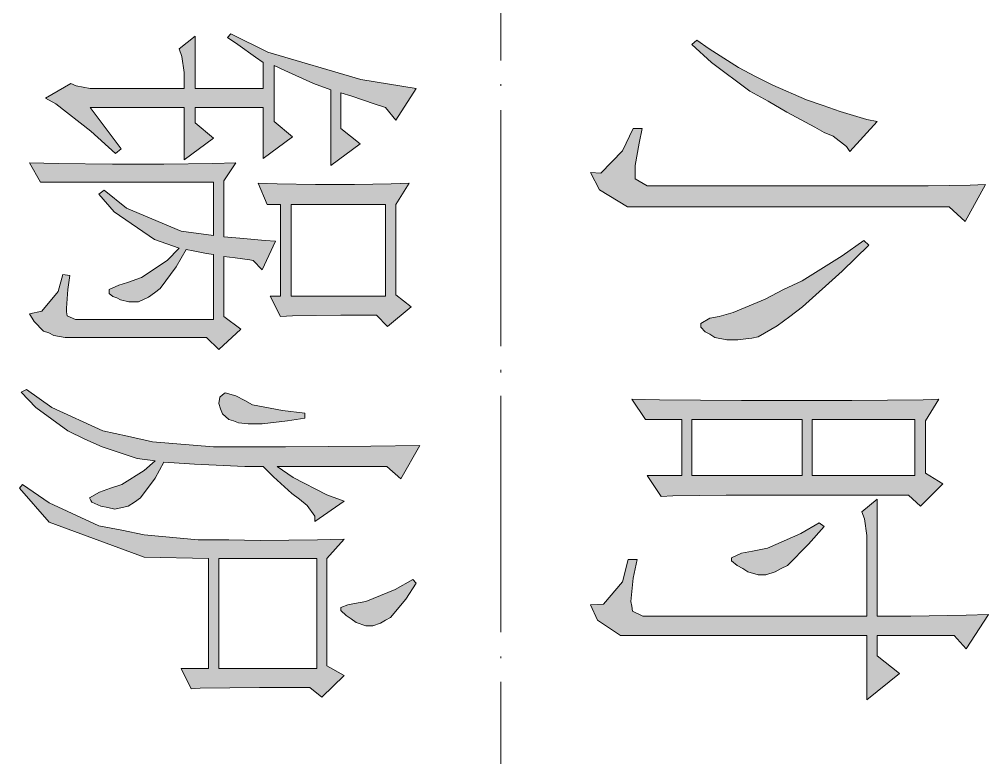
# Model space of a CAD drawing. Header units: millimetres. Extents: x 117 to 78452272, y 10 to 169749766.
# Drawn here: x 78438838 to 78439494, y 169690963 to 169691463 of the extents above; entities that cross this region are included whole.
import ezdxf

# ---------------------------------------------------------------- set-up
doc = ezdxf.new("R2010")
doc.units = ezdxf.units.MM

msp = doc.modelspace()

# ---------------------------------------------------------------- hatches: boundary and pattern name
h = msp.add_hatch(color=0)
h.dxf.hatch_style = 2
h.paths.add_polyline_path([(78438886.067, 169691403.409), (78438907.182, 169691375.4), (78438903.303, 169691372.383), (78438886.498, 169691387.465), (78438862.797, 169691405.995), (78438855.902, 169691409.873), (78438873.139, 169691419.784), (78438876.586, 169691418.06), (78438886.067, 169691416.337), (78438891.669, 169691416.337), (78438949.842, 169691416.337), (78438949.842, 169691421.077), (78438949.842, 169691427.11), (78438948.119, 169691437.883), (78438946.395, 169691443.054), (78438957.168, 169691451.672), (78438957.168, 169691416.337), (78439003.276, 169691416.337), (78439003.276, 169691434.004), (78438998.105, 169691437.452), (78438986.04, 169691446.07), (78438979.145, 169691450.81), (78438981.299, 169691453.396), (78439006.293, 169691440.899), (78439069.207, 169691422.37), (78439106.696, 169691416.337), (78439092.907, 169691394.791), (78439086.012, 169691403.409), (78439078.256, 169691405.995), (78439063.174, 169691411.166), (78439055.848, 169691413.32), (78439055.848, 169691389.189), (78439068.776, 169691378.847), (78439048.954, 169691364.196), (78439048.954, 169691415.475), (78439037.319, 169691419.784), (78439017.927, 169691428.402), (78439010.602, 169691431.85), (78439010.602, 169691393.929), (78439023.098, 169691383.587), (78439003.276, 169691368.936), (78439003.276, 169691403.409), (78438957.168, 169691403.409), (78438957.168, 169691393.067), (78438969.665, 169691382.725), (78438949.842, 169691368.074), (78438949.842, 169691403.409)])
h = msp.add_hatch(color=0)
h.dxf.hatch_style = 2
h.paths.add_polyline_path([(78439418.681, 169691393.929), (78439400.151, 169691373.676), (78439397.997, 169691377.123), (78439388.947, 169691384.018), (78439382.914, 169691386.603), (78439376.451, 169691390.051), (78439357.49, 169691400.393), (78439344.994, 169691407.718), (78439332.497, 169691414.613), (78439306.642, 169691434.004), (78439293.284, 169691446.07), (78439296.731, 169691449.086), (78439304.919, 169691443.054), (78439324.741, 169691430.557), (78439336.375, 169691424.524), (78439348.01, 169691418.491), (78439370.849, 169691408.58), (78439382.053, 169691404.702), (78439393.687, 169691400.824), (78439411.786, 169691395.222)])
h = msp.add_hatch(color=0)
h.dxf.hatch_style = 2
h.paths.add_polyline_path([(78439435.055, 169691350.406), (78439453.154, 169691350.406), (78439481.595, 169691350.837), (78439491.937, 169691351.268), (78439478.147, 169691326.275), (78439467.374, 169691336.186), (78439263.119, 169691336.186), (78439249.761, 169691336.186), (78439230.801, 169691347.821), (78439224.768, 169691359.456), (78439231.662, 169691359.025), (78439246.314, 169691374.107), (78439253.639, 169691389.189), (78439259.672, 169691389.189), (78439257.518, 169691379.278), (78439254.932, 169691364.196), (78439254.932, 169691359.456), (78439254.932, 169691355.146), (78439263.119, 169691350.406), (78439271.307, 169691350.406)])
h = msp.add_hatch(color=0)
h.dxf.hatch_style = 2
h.paths.add_polyline_path([(78439011.464, 169691312.917), (78439002.414, 169691293.525), (78438996.382, 169691299.989), (78438994.227, 169691300.42), (78438984.316, 169691301.713), (78438976.559, 169691302.574), (78438976.559, 169691262.068), (78438988.194, 169691253.45), (78438973.112, 169691239.661), (78438964.925, 169691247.848), (78438873.139, 169691247.848), (78438869.261, 169691247.848), (78438861.504, 169691249.141), (78438858.057, 169691250.864), (78438854.61, 169691252.157), (78438848.146, 169691258.621), (78438845.13, 169691263.792), (78438853.317, 169691265.516), (78438864.521, 169691278.874), (78438867.537, 169691290.509), (78438872.277, 169691289.647), (78438870.985, 169691280.167), (78438870.123, 169691267.67), (78438870.123, 169691265.085), (78438870.554, 169691262.499), (78438876.156, 169691259.914), (78438881.327, 169691259.914), (78438969.665, 169691259.914), (78438969.665, 169691303.867), (78438964.925, 169691304.729), (78438955.875, 169691306.453), (78438951.135, 169691307.315), (78438944.241, 169691295.68), (78438933.468, 169691281.029), (78438929.589, 169691278.012), (78438925.711, 169691274.996), (78438918.816, 169691271.979), (78438914.938, 169691271.979), (78438912.353, 169691271.979), (78438906.751, 169691273.272), (78438904.165, 169691274.565), (78438901.58, 169691275.427), (78438898.994, 169691277.581), (78438898.994, 169691280.167), (78438905.458, 169691283.183), (78438911.491, 169691284.907), (78438920.971, 169691288.354), (78438938.208, 169691299.989), (78438946.395, 169691308.176), (78438929.589, 169691314.209), (78438902.442, 169691332.739), (78438892.099, 169691344.804), (78438895.547, 169691347.39), (78438910.629, 169691335.324), (78438947.688, 169691319.811), (78438969.665, 169691316.795), (78438969.665, 169691352.992), (78438852.455, 169691352.992), (78438845.13, 169691365.919), (78438864.521, 169691365.488), (78438901.149, 169691365.058), (78438918.385, 169691365.058), (78438936.053, 169691365.058), (78438969.234, 169691365.488), (78438984.747, 169691365.919), (78438976.559, 169691353.854), (78438976.559, 169691315.933), (78438987.332, 169691315.071), (78439004.569, 169691313.347)])
h = msp.add_hatch(color=0)
h.paths.add_polyline_path([(78439014.911, 169691275.858), (78439014.911, 169691337.91), (78439005.862, 169691337.91), (78438999.829, 169691352.13), (78439012.756, 169691351.699), (78439038.611, 169691351.268), (78439051.539, 169691351.268), (78439064.897, 169691351.268), (78439089.891, 169691351.699), (78439101.956, 169691352.13), (78439092.907, 169691337.91), (78439092.907, 169691276.719), (78439103.249, 169691268.532), (78439087.305, 169691255.174), (78439079.98, 169691262.93), (78439055.848, 169691262.93), (78439023.098, 169691262.499), (78439014.911, 169691262.068), (78439008.016, 169691275.858)])
h.paths.add_polyline_path([(78439086.012, 169691337.91), (78439022.237, 169691337.91), (78439022.237, 169691275.858), (78439086.012, 169691275.858)])
h = msp.add_hatch(color=0)
h.dxf.hatch_style = 2
h.paths.add_polyline_path([(78439413.079, 169691310.331), (78439394.98, 169691292.663), (78439368.263, 169691268.532), (78439359.645, 169691262.068), (78439351.027, 169691255.605), (78439338.099, 169691248.279), (78439333.79, 169691247.417), (78439329.912, 169691246.986), (78439324.31, 169691246.124), (78439322.586, 169691246.124), (78439316.984, 169691246.124), (78439308.797, 169691247.848), (78439305.349, 169691250.003), (78439302.333, 169691251.726), (78439299.316, 169691254.743), (78439299.316, 169691257.328), (78439305.349, 169691260.776), (78439311.813, 169691262.068), (78439321.293, 169691264.654), (78439342.839, 169691273.703), (78439355.336, 169691280.167), (78439367.832, 169691286.2), (78439394.98, 169691303.005), (78439409.631, 169691313.347)])
h = msp.add_hatch(color=0)
h.dxf.hatch_style = 2
h.paths.add_polyline_path([(78439109.282, 169691174.592), (78439096.354, 169691152.184), (78439086.874, 169691160.372), (78439012.756, 169691160.372), (78439023.529, 169691153.046), (78439046.368, 169691141.411), (78439058.003, 169691137.102), (78439038.181, 169691123.313), (78439038.181, 169691126.76), (78439033.01, 169691134.086), (78439027.838, 169691138.395), (78439022.667, 169691142.273), (78439010.171, 169691153.477), (78439003.276, 169691160.372), (78438990.78, 169691160.372), (78438956.737, 169691162.095), (78438936.053, 169691163.388), (78438930.02, 169691152.615), (78438920.109, 169691139.257), (78438916.231, 169691136.24), (78438911.922, 169691133.655), (78438902.872, 169691131.5), (78438898.132, 169691132.793), (78438893.392, 169691133.655), (78438887.359, 169691136.24), (78438886.498, 169691137.533), (78438885.636, 169691139.257), (78438892.53, 169691143.135), (78438899.856, 169691145.721), (78438907.612, 169691148.306), (78438922.695, 169691157.786), (78438930.02, 169691164.25), (78438917.955, 169691165.974), (78438894.254, 169691173.73), (78438882.619, 169691178.901), (78438870.985, 169691184.503), (78438849.439, 169691200.447), (78438839.528, 169691210.789), (78438842.975, 169691212.513), (78438860.212, 169691200.447), (78438894.685, 169691184.503), (78438911.491, 169691181.056), (78438928.297, 169691177.178), (78438969.665, 169691173.73), (78438994.227, 169691173.73), (78439018.358, 169691173.73), (78439076.101, 169691174.161)])
h = msp.add_hatch(color=0)
h.dxf.hatch_style = 2
h.paths.add_polyline_path([(78439031.286, 169691193.121), (78439019.651, 169691191.398), (78439002.414, 169691189.243), (78438996.382, 169691189.243), (78438992.934, 169691189.243), (78438986.47, 169691190.105), (78438983.023, 169691191.398), (78438980.007, 169691192.26), (78438975.697, 169691196.138), (78438974.405, 169691199.585), (78438973.112, 169691203.033), (78438973.974, 169691207.342), (78438975.697, 169691209.065), (78438977.421, 169691210.358), (78438984.747, 169691208.204), (78438990.78, 169691205.187), (78438995.951, 169691202.171), (78439016.204, 169691198.292), (78439031.286, 169691196.569)])
h = msp.add_hatch(color=0)
h.paths.add_polyline_path([(78439344.563, 169691140.98), (78439316.553, 169691140.98), (78439280.356, 169691140.55), (78439272.6, 169691140.119), (78439263.119, 169691154.339), (78439286.389, 169691154.339), (78439286.389, 169691192.26), (78439261.827, 169691192.26), (78439252.777, 169691206.049), (78439271.307, 169691205.618), (78439326.895, 169691205.187), (78439364.385, 169691205.187), (78439401.444, 169691205.187), (78439449.707, 169691205.618), (78439460.48, 169691206.049), (78439451.43, 169691191.398), (78439451.43, 169691156.063), (78439463.065, 169691148.737), (78439447.983, 169691133.655), (78439439.796, 169691140.98)])
h.paths.add_polyline_path([(78439367.832, 169691192.26), (78439293.284, 169691192.26), (78439293.284, 169691154.339), (78439367.832, 169691154.339)])
h.paths.add_polyline_path([(78439444.105, 169691192.26), (78439374.727, 169691192.26), (78439374.727, 169691154.339), (78439444.105, 169691154.339)])
h = msp.add_hatch(color=0)
h.paths.add_polyline_path([(78438840.389, 169691148.306), (78438858.488, 169691135.809), (78438892.099, 169691120.296), (78438907.612, 169691117.28), (78438922.695, 169691114.264), (78438959.323, 169691110.816), (78438980.007, 169691110.816), (78439001.122, 169691110.385), (78439039.904, 169691110.816), (78439058.003, 169691111.247), (78439046.368, 169691098.32), (78439046.368, 169691025.495), (78439058.003, 169691019.031), (78439042.921, 169691004.38), (78439034.733, 169691010.843), (78439000.691, 169691010.843), (78438960.615, 169691010.412), (78438954.583, 169691009.982), (78438947.688, 169691023.771), (78438966.217, 169691023.771), (78438966.217, 169691098.32), (78438922.695, 169691099.181), (78438858.488, 169691122.882), (78438838.235, 169691145.721)])
h.paths.add_polyline_path([(78439039.473, 169691098.32), (78438973.112, 169691098.32), (78438973.112, 169691023.771), (78439039.473, 169691023.771)])
h = msp.add_hatch(color=0)
h.dxf.hatch_style = 2
h.paths.add_polyline_path([(78439418.681, 169691059.106), (78439441.519, 169691059.106), (78439479.009, 169691059.968), (78439494.091, 169691060.399), (78439479.009, 169691037.129), (78439470.822, 169691046.179), (78439418.681, 169691046.179), (78439418.681, 169691032.389), (78439433.763, 169691020.324), (78439411.786, 169691002.656), (78439411.786, 169691046.179), (78439256.225, 169691046.179), (78439245.021, 169691046.179), (78439229.508, 169691056.521), (78439224.768, 169691066.863), (78439233.386, 169691067.294), (78439246.314, 169691082.376), (78439250.192, 169691097.458), (78439256.225, 169691097.458), (78439253.639, 169691084.961), (78439251.916, 169691069.017), (78439252.777, 169691066.001), (78439253.208, 169691062.553), (78439260.103, 169691059.106), (78439266.567, 169691059.106), (78439411.786, 169691059.106), (78439411.786, 169691107.8), (78439411.786, 169691113.833), (78439410.062, 169691125.037), (78439408.339, 169691129.777), (78439418.681, 169691138.395)])
h = msp.add_hatch(color=0)
h.dxf.hatch_style = 2
h.paths.add_polyline_path([(78439382.914, 169691119.866), (78439372.142, 169691107.8), (78439357.921, 169691093.58), (78439353.612, 169691091.425), (78439349.734, 169691089.27), (78439343.27, 169691087.116), (78439341.116, 169691087.116), (78439338.099, 169691087.116), (78439331.204, 169691089.27), (78439327.757, 169691091.425), (78439323.879, 169691093.58), (78439320.001, 169691096.596), (78439320.001, 169691098.75), (78439326.895, 169691101.767), (78439334.221, 169691103.06), (78439344.563, 169691105.214), (78439366.971, 169691115.125), (78439379.467, 169691122.451)])
h = msp.add_hatch(color=0)
h.dxf.hatch_style = 2
h.paths.add_polyline_path([(78439106.696, 169691081.514), (78439099.802, 169691070.741), (78439089.46, 169691058.244), (78439086.012, 169691056.521), (78439082.565, 169691054.366), (78439077.394, 169691052.642), (78439075.67, 169691052.642), (78439072.654, 169691052.642), (78439066.19, 169691054.797), (78439062.743, 169691057.382), (78439059.295, 169691059.537), (78439055.848, 169691062.984), (78439055.848, 169691065.139), (78439060.588, 169691066.863), (78439064.897, 169691067.724), (78439072.654, 169691069.017), (78439092.476, 169691077.205), (78439104.542, 169691084.099)])

# ---------------------------------------------------------------- linework, layer by layer
at = {"color": 0, "lineweight": 0}
for points in [[(78439164.008, 169691595.598), (78439164.008, 169691435.297)], [(78439164.008, 169691419.353), (78439164.008, 169691418.06)], [(78439164.008, 169691401.686), (78439164.008, 169691241.815)], [(78439164.008, 169691225.871), (78439164.008, 169691224.148)], [(78439164.008, 169691208.204), (78439164.008, 169691048.333)], [(78439164.008, 169691031.958), (78439164.008, 169691030.666)], [(78439164.008, 169691014.722), (78439164.008, 169690854.42)]]:
    msp.add_lwpolyline(points, dxfattribs=at)
for points in [[(78438886.067, 169691403.409), (78438907.182, 169691375.4), (78438903.303, 169691372.383), (78438886.498, 169691387.465), (78438862.797, 169691405.995), (78438855.902, 169691409.873), (78438873.139, 169691419.784), (78438876.586, 169691418.06), (78438886.067, 169691416.337), (78438891.669, 169691416.337), (78438949.842, 169691416.337), (78438949.842, 169691421.077), (78438949.842, 169691427.11), (78438948.119, 169691437.883), (78438946.395, 169691443.054), (78438957.168, 169691451.672), (78438957.168, 169691416.337), (78439003.276, 169691416.337), (78439003.276, 169691434.004), (78438998.105, 169691437.452), (78438986.04, 169691446.07), (78438979.145, 169691450.81), (78438981.299, 169691453.396), (78439006.293, 169691440.899), (78439069.207, 169691422.37), (78439106.696, 169691416.337), (78439092.907, 169691394.791), (78439086.012, 169691403.409), (78439078.256, 169691405.995), (78439063.174, 169691411.166), (78439055.848, 169691413.32), (78439055.848, 169691389.189), (78439068.776, 169691378.847), (78439048.954, 169691364.196), (78439048.954, 169691415.475), (78439037.319, 169691419.784), (78439017.927, 169691428.402), (78439010.602, 169691431.85), (78439010.602, 169691393.929), (78439023.098, 169691383.587), (78439003.276, 169691368.936), (78439003.276, 169691403.409), (78438957.168, 169691403.409), (78438957.168, 169691393.067), (78438969.665, 169691382.725), (78438949.842, 169691368.074), (78438949.842, 169691403.409)], [(78439418.681, 169691393.929), (78439400.151, 169691373.676), (78439397.997, 169691377.123), (78439388.947, 169691384.018), (78439382.914, 169691386.603), (78439376.451, 169691390.051), (78439357.49, 169691400.393), (78439344.994, 169691407.718), (78439332.497, 169691414.613), (78439306.642, 169691434.004), (78439293.284, 169691446.07), (78439296.731, 169691449.086), (78439304.919, 169691443.054), (78439324.741, 169691430.557), (78439336.375, 169691424.524), (78439348.01, 169691418.491), (78439370.849, 169691408.58), (78439382.053, 169691404.702), (78439393.687, 169691400.824), (78439411.786, 169691395.222)], [(78439435.055, 169691350.406), (78439453.154, 169691350.406), (78439481.595, 169691350.837), (78439491.937, 169691351.268), (78439478.147, 169691326.275), (78439467.374, 169691336.186), (78439263.119, 169691336.186), (78439249.761, 169691336.186), (78439230.801, 169691347.821), (78439224.768, 169691359.456), (78439231.662, 169691359.025), (78439246.314, 169691374.107), (78439253.639, 169691389.189), (78439259.672, 169691389.189), (78439257.518, 169691379.278), (78439254.932, 169691364.196), (78439254.932, 169691359.456), (78439254.932, 169691355.146), (78439263.119, 169691350.406), (78439271.307, 169691350.406)], [(78439011.464, 169691312.917), (78439002.414, 169691293.525), (78438996.382, 169691299.989), (78438994.227, 169691300.42), (78438984.316, 169691301.713), (78438976.559, 169691302.574), (78438976.559, 169691262.068), (78438988.194, 169691253.45), (78438973.112, 169691239.661), (78438964.925, 169691247.848), (78438873.139, 169691247.848), (78438869.261, 169691247.848), (78438861.504, 169691249.141), (78438858.057, 169691250.864), (78438854.61, 169691252.157), (78438848.146, 169691258.621), (78438845.13, 169691263.792), (78438853.317, 169691265.516), (78438864.521, 169691278.874), (78438867.537, 169691290.509), (78438872.277, 169691289.647), (78438870.985, 169691280.167), (78438870.123, 169691267.67), (78438870.123, 169691265.085), (78438870.554, 169691262.499), (78438876.156, 169691259.914), (78438881.327, 169691259.914), (78438969.665, 169691259.914), (78438969.665, 169691303.867), (78438964.925, 169691304.729), (78438955.875, 169691306.453), (78438951.135, 169691307.315), (78438944.241, 169691295.68), (78438933.468, 169691281.029), (78438929.589, 169691278.012), (78438925.711, 169691274.996), (78438918.816, 169691271.979), (78438914.938, 169691271.979), (78438912.353, 169691271.979), (78438906.751, 169691273.272), (78438904.165, 169691274.565), (78438901.58, 169691275.427), (78438898.994, 169691277.581), (78438898.994, 169691280.167), (78438905.458, 169691283.183), (78438911.491, 169691284.907), (78438920.971, 169691288.354), (78438938.208, 169691299.989), (78438946.395, 169691308.176), (78438929.589, 169691314.209), (78438902.442, 169691332.739), (78438892.099, 169691344.804), (78438895.547, 169691347.39), (78438910.629, 169691335.324), (78438947.688, 169691319.811), (78438969.665, 169691316.795), (78438969.665, 169691352.992), (78438852.455, 169691352.992), (78438845.13, 169691365.919), (78438864.521, 169691365.488), (78438901.149, 169691365.058), (78438918.385, 169691365.058), (78438936.053, 169691365.058), (78438969.234, 169691365.488), (78438984.747, 169691365.919), (78438976.559, 169691353.854), (78438976.559, 169691315.933), (78438987.332, 169691315.071), (78439004.569, 169691313.347)], [(78439014.911, 169691275.858), (78439014.911, 169691337.91), (78439005.862, 169691337.91), (78438999.829, 169691352.13), (78439012.756, 169691351.699), (78439038.611, 169691351.268), (78439051.539, 169691351.268), (78439064.897, 169691351.268), (78439089.891, 169691351.699), (78439101.956, 169691352.13), (78439092.907, 169691337.91), (78439092.907, 169691276.719), (78439103.249, 169691268.532), (78439087.305, 169691255.174), (78439079.98, 169691262.93), (78439055.848, 169691262.93), (78439023.098, 169691262.499), (78439014.911, 169691262.068), (78439008.016, 169691275.858)], [(78439086.012, 169691337.91), (78439022.237, 169691337.91), (78439022.237, 169691275.858), (78439086.012, 169691275.858)], [(78439413.079, 169691310.331), (78439394.98, 169691292.663), (78439368.263, 169691268.532), (78439359.645, 169691262.068), (78439351.027, 169691255.605), (78439338.099, 169691248.279), (78439333.79, 169691247.417), (78439329.912, 169691246.986), (78439324.31, 169691246.124), (78439322.586, 169691246.124), (78439316.984, 169691246.124), (78439308.797, 169691247.848), (78439305.349, 169691250.003), (78439302.333, 169691251.726), (78439299.316, 169691254.743), (78439299.316, 169691257.328), (78439305.349, 169691260.776), (78439311.813, 169691262.068), (78439321.293, 169691264.654), (78439342.839, 169691273.703), (78439355.336, 169691280.167), (78439367.832, 169691286.2), (78439394.98, 169691303.005), (78439409.631, 169691313.347)], [(78439109.282, 169691174.592), (78439096.354, 169691152.184), (78439086.874, 169691160.372), (78439012.756, 169691160.372), (78439023.529, 169691153.046), (78439046.368, 169691141.411), (78439058.003, 169691137.102), (78439038.181, 169691123.313), (78439038.181, 169691126.76), (78439033.01, 169691134.086), (78439027.838, 169691138.395), (78439022.667, 169691142.273), (78439010.171, 169691153.477), (78439003.276, 169691160.372), (78438990.78, 169691160.372), (78438956.737, 169691162.095), (78438936.053, 169691163.388), (78438930.02, 169691152.615), (78438920.109, 169691139.257), (78438916.231, 169691136.24), (78438911.922, 169691133.655), (78438902.872, 169691131.5), (78438898.132, 169691132.793), (78438893.392, 169691133.655), (78438887.359, 169691136.24), (78438886.498, 169691137.533), (78438885.636, 169691139.257), (78438892.53, 169691143.135), (78438899.856, 169691145.721), (78438907.612, 169691148.306), (78438922.695, 169691157.786), (78438930.02, 169691164.25), (78438917.955, 169691165.974), (78438894.254, 169691173.73), (78438882.619, 169691178.901), (78438870.985, 169691184.503), (78438849.439, 169691200.447), (78438839.528, 169691210.789), (78438842.975, 169691212.513), (78438860.212, 169691200.447), (78438894.685, 169691184.503), (78438911.491, 169691181.056), (78438928.297, 169691177.178), (78438969.665, 169691173.73), (78438994.227, 169691173.73), (78439018.358, 169691173.73), (78439076.101, 169691174.161)], [(78439031.286, 169691193.121), (78439019.651, 169691191.398), (78439002.414, 169691189.243), (78438996.382, 169691189.243), (78438992.934, 169691189.243), (78438986.47, 169691190.105), (78438983.023, 169691191.398), (78438980.007, 169691192.26), (78438975.697, 169691196.138), (78438974.405, 169691199.585), (78438973.112, 169691203.033), (78438973.974, 169691207.342), (78438975.697, 169691209.065), (78438977.421, 169691210.358), (78438984.747, 169691208.204), (78438990.78, 169691205.187), (78438995.951, 169691202.171), (78439016.204, 169691198.292), (78439031.286, 169691196.569)], [(78439344.563, 169691140.98), (78439316.553, 169691140.98), (78439280.356, 169691140.55), (78439272.6, 169691140.119), (78439263.119, 169691154.339), (78439286.389, 169691154.339), (78439286.389, 169691192.26), (78439261.827, 169691192.26), (78439252.777, 169691206.049), (78439271.307, 169691205.618), (78439326.895, 169691205.187), (78439364.385, 169691205.187), (78439401.444, 169691205.187), (78439449.707, 169691205.618), (78439460.48, 169691206.049), (78439451.43, 169691191.398), (78439451.43, 169691156.063), (78439463.065, 169691148.737), (78439447.983, 169691133.655), (78439439.796, 169691140.98)], [(78439367.832, 169691192.26), (78439293.284, 169691192.26), (78439293.284, 169691154.339), (78439367.832, 169691154.339)], [(78439444.105, 169691192.26), (78439374.727, 169691192.26), (78439374.727, 169691154.339), (78439444.105, 169691154.339)], [(78438840.389, 169691148.306), (78438858.488, 169691135.809), (78438892.099, 169691120.296), (78438907.612, 169691117.28), (78438922.695, 169691114.264), (78438959.323, 169691110.816), (78438980.007, 169691110.816), (78439001.122, 169691110.385), (78439039.904, 169691110.816), (78439058.003, 169691111.247), (78439046.368, 169691098.32), (78439046.368, 169691025.495), (78439058.003, 169691019.031), (78439042.921, 169691004.38), (78439034.733, 169691010.843), (78439000.691, 169691010.843), (78438960.615, 169691010.412), (78438954.583, 169691009.982), (78438947.688, 169691023.771), (78438966.217, 169691023.771), (78438966.217, 169691098.32), (78438922.695, 169691099.181), (78438858.488, 169691122.882), (78438838.235, 169691145.721)], [(78439418.681, 169691059.106), (78439441.519, 169691059.106), (78439479.009, 169691059.968), (78439494.091, 169691060.399), (78439479.009, 169691037.129), (78439470.822, 169691046.179), (78439418.681, 169691046.179), (78439418.681, 169691032.389), (78439433.763, 169691020.324), (78439411.786, 169691002.656), (78439411.786, 169691046.179), (78439256.225, 169691046.179), (78439245.021, 169691046.179), (78439229.508, 169691056.521), (78439224.768, 169691066.863), (78439233.386, 169691067.294), (78439246.314, 169691082.376), (78439250.192, 169691097.458), (78439256.225, 169691097.458), (78439253.639, 169691084.961), (78439251.916, 169691069.017), (78439252.777, 169691066.001), (78439253.208, 169691062.553), (78439260.103, 169691059.106), (78439266.567, 169691059.106), (78439411.786, 169691059.106), (78439411.786, 169691107.8), (78439411.786, 169691113.833), (78439410.062, 169691125.037), (78439408.339, 169691129.777), (78439418.681, 169691138.395)], [(78439382.914, 169691119.866), (78439372.142, 169691107.8), (78439357.921, 169691093.58), (78439353.612, 169691091.425), (78439349.734, 169691089.27), (78439343.27, 169691087.116), (78439341.116, 169691087.116), (78439338.099, 169691087.116), (78439331.204, 169691089.27), (78439327.757, 169691091.425), (78439323.879, 169691093.58), (78439320.001, 169691096.596), (78439320.001, 169691098.75), (78439326.895, 169691101.767), (78439334.221, 169691103.06), (78439344.563, 169691105.214), (78439366.971, 169691115.125), (78439379.467, 169691122.451)], [(78439039.473, 169691098.32), (78438973.112, 169691098.32), (78438973.112, 169691023.771), (78439039.473, 169691023.771)], [(78439106.696, 169691081.514), (78439099.802, 169691070.741), (78439089.46, 169691058.244), (78439086.012, 169691056.521), (78439082.565, 169691054.366), (78439077.394, 169691052.642), (78439075.67, 169691052.642), (78439072.654, 169691052.642), (78439066.19, 169691054.797), (78439062.743, 169691057.382), (78439059.295, 169691059.537), (78439055.848, 169691062.984), (78439055.848, 169691065.139), (78439060.588, 169691066.863), (78439064.897, 169691067.724), (78439072.654, 169691069.017), (78439092.476, 169691077.205), (78439104.542, 169691084.099)]]:
    msp.add_lwpolyline(points, close=True, dxfattribs=at)

doc.saveas('drawing.dxf')
